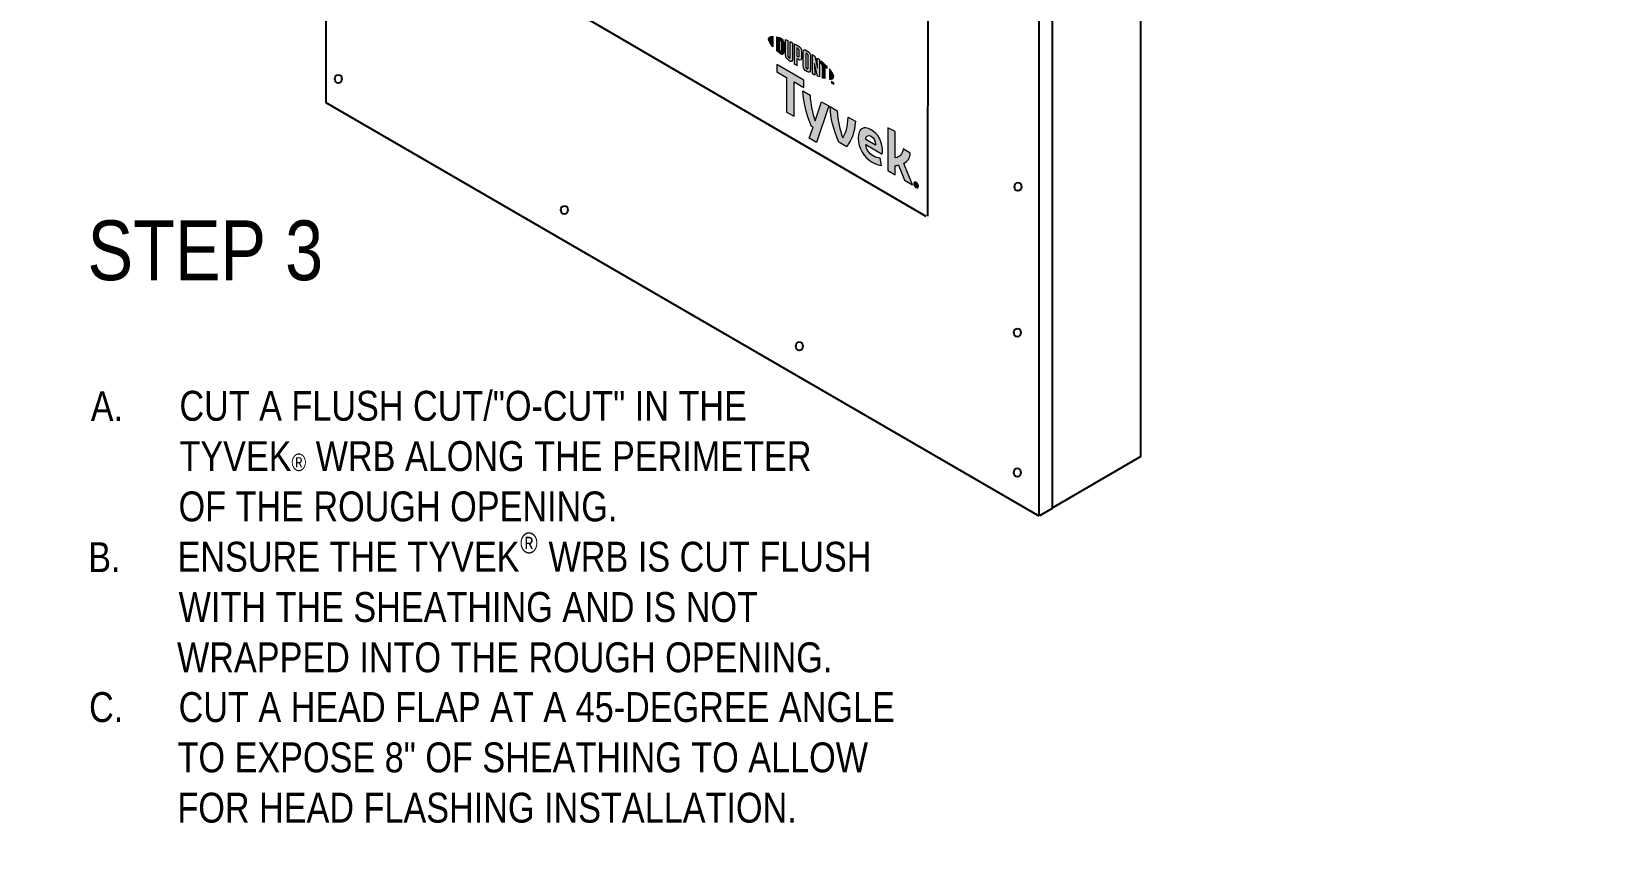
# Model space of a CAD drawing. Header units: inches. Extents: x -24 to 76, y -57 to 19.
# Drawn here: x -7.99 to 0.28, y -6.72 to -2.42 of the extents above; entities that cross this region are included whole.
import ezdxf

# ---------------------------------------------------------------- set-up
doc = ezdxf.new("R2010")
doc.units = ezdxf.units.IN
doc.header["$MEASUREMENT"] = 0
for name, color, linetype, lineweight in [('.ATI-TEXT', 7, 'Continuous', 0), ('G-ANNO-TTLB', 7, 'Continuous', 0), ('TYVEK', 7, 'Continuous', 0), ('WALL SCRATCH', 7, 'Continuous', 0), ('X-REF - TRACED', 7, 'Continuous', 0)]:
    doc.layers.add(name, color=color, linetype=linetype, lineweight=lineweight)

# ---------------------------------------------------------------- blocks, each defined once
blk = doc.blocks.new('Block_317')
at = {"layer": 'X-REF - TRACED', "true_color": 0x848484, "transparency": 33554687}
h = blk.add_hatch(color=252, dxfattribs=at)
h.dxf.hatch_style = 2
edge = h.paths.add_edge_path()
edge.add_spline(control_points=[(-4.137, -2.455), (-4.137, -2.4651), (-4.1285, -2.4794), (-4.1137, -2.496), (-4.1137, -2.496), (-4.1137, -2.4412), (-4.1137, -2.4412), (-4.1285, -2.4407), (-4.137, -2.4451), (-4.137, -2.455)], knot_values=[0, 0, 0, 0, 1, 1, 1, 2, 2, 2, 3, 3, 3, 3], degree=3, periodic=0)
h = blk.add_hatch(color=252, dxfattribs=at)
h.dxf.hatch_style = 2
edge = h.paths.add_edge_path()
edge.add_spline(control_points=[(-4.0692, -2.5166), (-4.0692, -2.5208), (-4.0714, -2.5209), (-4.074, -2.5194), (-4.076, -2.5182), (-4.0792, -2.5155), (-4.0818, -2.5132), (-4.0818, -2.5132), (-4.0818, -2.4609), (-4.0818, -2.4609), (-4.0792, -2.4616), (-4.076, -2.4625), (-4.074, -2.4637), (-4.0714, -2.4652), (-4.0692, -2.4679), (-4.0692, -2.4721), (-4.0692, -2.4721), (-4.0692, -2.5166), (-4.0692, -2.5166)], knot_values=[0, 0, 0, 0, 1, 1, 1, 2, 2, 2, 3, 3, 3, 4, 4, 4, 5, 5, 5, 6, 6, 6, 6], degree=3, periodic=0)
edge = h.paths.add_edge_path()
edge.add_spline(control_points=[(-4.0723, -2.451), (-4.0764, -2.4486), (-4.0824, -2.4466), (-4.0932, -2.4442), (-4.0932, -2.4442), (-4.0932, -2.5168), (-4.0932, -2.5168), (-4.0837, -2.5255), (-4.0764, -2.5317), (-4.0723, -2.5341), (-4.0627, -2.5396), (-4.0573, -2.536), (-4.0573, -2.5252), (-4.0573, -2.5252), (-4.0573, -2.4771), (-4.0573, -2.4771), (-4.0573, -2.4663), (-4.0627, -2.4565), (-4.0723, -2.451)], knot_values=[0, 0, 0, 0, 1, 1, 1, 2, 2, 2, 3, 3, 3, 4, 4, 4, 5, 5, 5, 6, 6, 6, 6], degree=3, periodic=0)
h = blk.add_hatch(color=252, dxfattribs=at)
h.dxf.hatch_style = 2
edge = h.paths.add_edge_path()
edge.add_spline(control_points=[(-4.0241, -2.5511), (-4.0241, -2.5553), (-4.0254, -2.5572), (-4.0299, -2.5539), (-4.0344, -2.5507), (-4.0356, -2.5478), (-4.0356, -2.5429), (-4.0356, -2.5429), (-4.0356, -2.4639), (-4.0356, -2.4639), (-4.0386, -2.4625), (-4.0453, -2.4598), (-4.0481, -2.4586), (-4.0481, -2.4586), (-4.0481, -2.5385), (-4.0481, -2.5385), (-4.0481, -2.5512), (-4.0427, -2.5593), (-4.0299, -2.5683), (-4.0182, -2.5766), (-4.0111, -2.574), (-4.0111, -2.5598), (-4.0111, -2.5598), (-4.0111, -2.4755), (-4.0111, -2.4755), (-4.0135, -2.4742), (-4.0215, -2.4704), (-4.0241, -2.4692), (-4.0241, -2.4692), (-4.0241, -2.5511), (-4.0241, -2.5511)], knot_values=[0, 0, 0, 0, 1, 1, 1, 2, 2, 2, 3, 3, 3, 4, 4, 4, 5, 5, 5, 6, 6, 6, 7, 7, 7, 8, 8, 8, 9, 9, 9, 10, 10, 10, 10], degree=3, periodic=0)
h = blk.add_hatch(color=252, dxfattribs=at)
h.dxf.hatch_style = 2
edge = h.paths.add_edge_path()
edge.add_spline(control_points=[(-3.9766, -2.5438), (-3.9766, -2.5484), (-3.978, -2.5499), (-3.9833, -2.5468), (-3.9833, -2.5468), (-3.9879, -2.5442), (-3.9879, -2.5442), (-3.9879, -2.5442), (-3.9879, -2.5023), (-3.9879, -2.5023), (-3.9859, -2.5033), (-3.9848, -2.5039), (-3.9835, -2.5046), (-3.9778, -2.5079), (-3.9766, -2.5111), (-3.9766, -2.5158), (-3.9766, -2.5158), (-3.9766, -2.5438), (-3.9766, -2.5438)], knot_values=[0, 0, 0, 0, 1, 1, 1, 2, 2, 2, 3, 3, 3, 4, 4, 4, 5, 5, 5, 6, 6, 6, 6], degree=3, periodic=0)
edge = h.paths.add_edge_path()
edge.add_spline(control_points=[(-3.9828, -2.4902), (-3.9851, -2.4889), (-3.9933, -2.4845), (-4.0009, -2.4806), (-4.0009, -2.4806), (-4.0009, -2.5869), (-4.0009, -2.5869), (-3.9983, -2.5885), (-3.9915, -2.5929), (-3.9879, -2.5951), (-3.9879, -2.5951), (-3.9879, -2.559), (-3.9879, -2.559), (-3.9879, -2.559), (-3.9828, -2.5619), (-3.9828, -2.5619), (-3.9691, -2.5698), (-3.9635, -2.566), (-3.9635, -2.5525), (-3.9635, -2.5525), (-3.9635, -2.5212), (-3.9635, -2.5212), (-3.9635, -2.508), (-3.9698, -2.4977), (-3.9828, -2.4902)], knot_values=[0, 0, 0, 0, 1, 1, 1, 2, 2, 2, 3, 3, 3, 4, 4, 4, 5, 5, 5, 6, 6, 6, 7, 7, 7, 8, 8, 8, 8], degree=3, periodic=0)
h = blk.add_hatch(color=252, dxfattribs=at)
h.dxf.hatch_style = 2
edge = h.paths.add_edge_path()
edge.add_spline(control_points=[(-3.9301, -2.6078), (-3.9301, -2.612), (-3.9313, -2.6135), (-3.9359, -2.611), (-3.9407, -2.6084), (-3.942, -2.6053), (-3.942, -2.6009), (-3.942, -2.6009), (-3.942, -2.5347), (-3.942, -2.5347), (-3.942, -2.5303), (-3.9407, -2.5286), (-3.9359, -2.5315), (-3.9313, -2.5344), (-3.9301, -2.5373), (-3.9301, -2.5415), (-3.9301, -2.5415), (-3.9301, -2.6078), (-3.9301, -2.6078)], knot_values=[0, 0, 0, 0, 1, 1, 1, 2, 2, 2, 3, 3, 3, 4, 4, 4, 5, 5, 5, 6, 6, 6, 6], degree=3, periodic=0)
edge = h.paths.add_edge_path()
edge.add_spline(control_points=[(-3.9359, -2.5167), (-3.948, -2.509), (-3.9552, -2.511), (-3.9552, -2.525), (-3.9552, -2.525), (-3.9552, -2.5945), (-3.9552, -2.5945), (-3.9552, -2.6093), (-3.9487, -2.6192), (-3.9359, -2.6259), (-3.9234, -2.6325), (-3.9169, -2.6308), (-3.9169, -2.6151), (-3.9169, -2.6151), (-3.9169, -2.5487), (-3.9169, -2.5487), (-3.9169, -2.5337), (-3.9228, -2.525), (-3.9359, -2.5167)], knot_values=[0, 0, 0, 0, 1, 1, 1, 2, 2, 2, 3, 3, 3, 4, 4, 4, 5, 5, 5, 6, 6, 6, 6], degree=3, periodic=0)
h = blk.add_hatch(color=252, dxfattribs=at)
h.dxf.hatch_style = 2
edge = h.paths.add_edge_path()
edge.add_spline(control_points=[(-3.8808, -2.6077), (-3.8808, -2.6077), (-3.8952, -2.5454), (-3.8952, -2.5454), (-3.8992, -2.5425), (-3.9039, -2.5391), (-3.9076, -2.5366), (-3.9076, -2.5366), (-3.9076, -2.6386), (-3.9076, -2.6386), (-3.905, -2.6399), (-3.8984, -2.6428), (-3.895, -2.6443), (-3.895, -2.6443), (-3.8961, -2.5835), (-3.8961, -2.5835), (-3.8961, -2.5835), (-3.8808, -2.6501), (-3.8808, -2.6501), (-3.8775, -2.6514), (-3.8728, -2.6532), (-3.8696, -2.6543), (-3.8696, -2.6543), (-3.8696, -2.5647), (-3.8696, -2.5647), (-3.8729, -2.5621), (-3.8788, -2.5575), (-3.8817, -2.5554), (-3.8817, -2.5554), (-3.8808, -2.6077), (-3.8808, -2.6077)], knot_values=[0, 0, 0, 0, 1, 1, 1, 2, 2, 2, 3, 3, 3, 4, 4, 4, 5, 5, 5, 6, 6, 6, 7, 7, 7, 8, 8, 8, 9, 9, 9, 10, 10, 10, 10], degree=3, periodic=0)
h = blk.add_hatch(color=252, dxfattribs=at)
h.dxf.hatch_style = 2
edge = h.paths.add_edge_path()
edge.add_spline(control_points=[(-3.8632, -2.5841), (-3.86, -2.5866), (-3.8568, -2.5892), (-3.8537, -2.5918), (-3.8537, -2.5918), (-3.8537, -2.6596), (-3.8537, -2.6596), (-3.8509, -2.6605), (-3.8456, -2.6619), (-3.842, -2.6628), (-3.842, -2.6628), (-3.842, -2.6017), (-3.842, -2.6017), (-3.8387, -2.6047), (-3.8355, -2.6075), (-3.8325, -2.6102), (-3.8325, -2.6102), (-3.8325, -2.5971), (-3.8325, -2.5971), (-3.8418, -2.5881), (-3.8516, -2.5794), (-3.8632, -2.5699), (-3.8632, -2.5699), (-3.8632, -2.5841), (-3.8632, -2.5841)], knot_values=[0, 0, 0, 0, 1, 1, 1, 2, 2, 2, 3, 3, 3, 4, 4, 4, 5, 5, 5, 6, 6, 6, 7, 7, 7, 8, 8, 8, 8], degree=3, periodic=0)
h = blk.add_hatch(color=252, dxfattribs=at)
h.dxf.hatch_style = 2
edge = h.paths.add_edge_path()
edge.add_spline(control_points=[(-3.7952, -2.6523), (-3.7952, -2.6624), (-3.8037, -2.6669), (-3.8185, -2.6664), (-3.8185, -2.6664), (-3.8185, -2.6116), (-3.8185, -2.6116), (-3.8037, -2.6282), (-3.7952, -2.6424), (-3.7952, -2.6523)], knot_values=[0, 0, 0, 0, 1, 1, 1, 2, 2, 2, 3, 3, 3, 3], degree=3, periodic=0)
h = blk.add_hatch(color=252, dxfattribs=at)
h.dxf.hatch_style = 2
edge = h.paths.add_edge_path()
edge.add_spline(control_points=[(-3.8021, -2.6813), (-3.8021, -2.6813), (-3.8007, -2.6821), (-3.8007, -2.6821), (-3.8007, -2.6821), (-3.7987, -2.6871), (-3.7987, -2.6871), (-3.7987, -2.6871), (-3.7966, -2.6845), (-3.7966, -2.6845), (-3.7966, -2.6845), (-3.7952, -2.6853), (-3.7952, -2.6853), (-3.7952, -2.6853), (-3.7952, -2.6932), (-3.7952, -2.6932), (-3.7952, -2.6932), (-3.7965, -2.6925), (-3.7965, -2.6925), (-3.7965, -2.6925), (-3.7965, -2.6869), (-3.7965, -2.6869), (-3.7965, -2.6869), (-3.7986, -2.6894), (-3.7986, -2.6894), (-3.7986, -2.6894), (-3.7987, -2.6893), (-3.7987, -2.6893), (-3.7987, -2.6893), (-3.8009, -2.6843), (-3.8009, -2.6843), (-3.8009, -2.6843), (-3.8009, -2.6899), (-3.8009, -2.6899), (-3.8009, -2.6899), (-3.8021, -2.6892), (-3.8021, -2.6892), (-3.8021, -2.6892), (-3.8021, -2.6813), (-3.8021, -2.6813)], knot_values=[0, 0, 0, 0, 1, 1, 1, 2, 2, 2, 3, 3, 3, 4, 4, 4, 5, 5, 5, 6, 6, 6, 7, 7, 7, 8, 8, 8, 9, 9, 9, 10, 10, 10, 11, 11, 11, 12, 12, 12, 13, 13, 13, 13], degree=3, periodic=0)
edge = h.paths.add_edge_path()
edge.add_spline(control_points=[(-3.8071, -2.6798), (-3.8071, -2.6798), (-3.8092, -2.6786), (-3.8092, -2.6786), (-3.8092, -2.6786), (-3.8092, -2.6772), (-3.8092, -2.6772), (-3.8092, -2.6772), (-3.8036, -2.6805), (-3.8036, -2.6805), (-3.8036, -2.6805), (-3.8036, -2.6818), (-3.8036, -2.6818), (-3.8036, -2.6818), (-3.8057, -2.6806), (-3.8057, -2.6806), (-3.8057, -2.6806), (-3.8057, -2.6871), (-3.8057, -2.6871), (-3.8057, -2.6871), (-3.8071, -2.6864), (-3.8071, -2.6864), (-3.8071, -2.6864), (-3.8071, -2.6798), (-3.8071, -2.6798)], knot_values=[0, 0, 0, 0, 1, 1, 1, 2, 2, 2, 3, 3, 3, 4, 4, 4, 5, 5, 5, 6, 6, 6, 7, 7, 7, 8, 8, 8, 8], degree=3, periodic=0)
at = {"layer": 'X-REF - TRACED'}
for points, knots in [([(-4.137, -2.455), (-4.137, -2.4651), (-4.1285, -2.4794), (-4.1137, -2.496), (-4.1137, -2.496), (-4.1137, -2.4412), (-4.1137, -2.4412), (-4.1285, -2.4407), (-4.137, -2.4451), (-4.137, -2.455)], [0, 0, 0, 0, 1, 1, 1, 2, 2, 2, 3, 3, 3, 3]), ([(-4.0723, -2.451), (-4.0764, -2.4486), (-4.0824, -2.4466), (-4.0932, -2.4442), (-4.0932, -2.4442), (-4.0932, -2.5168), (-4.0932, -2.5168), (-4.0837, -2.5255), (-4.0764, -2.5317), (-4.0723, -2.5341), (-4.0627, -2.5396), (-4.0573, -2.536), (-4.0573, -2.5252), (-4.0573, -2.5252), (-4.0573, -2.4771), (-4.0573, -2.4771), (-4.0573, -2.4663), (-4.0627, -2.4565), (-4.0723, -2.451)], [0, 0, 0, 0, 1, 1, 1, 2, 2, 2, 3, 3, 3, 4, 4, 4, 5, 5, 5, 6, 6, 6, 6]), ([(-4.0692, -2.5166), (-4.0692, -2.5208), (-4.0714, -2.5209), (-4.074, -2.5194), (-4.076, -2.5182), (-4.0792, -2.5155), (-4.0818, -2.5132), (-4.0818, -2.5132), (-4.0818, -2.4609), (-4.0818, -2.4609), (-4.0792, -2.4616), (-4.076, -2.4625), (-4.074, -2.4637), (-4.0714, -2.4652), (-4.0692, -2.4679), (-4.0692, -2.4721), (-4.0692, -2.4721), (-4.0692, -2.5166), (-4.0692, -2.5166)], [0, 0, 0, 0, 1, 1, 1, 2, 2, 2, 3, 3, 3, 4, 4, 4, 5, 5, 5, 6, 6, 6, 6]), ([(-4.0241, -2.5511), (-4.0241, -2.5553), (-4.0254, -2.5572), (-4.0299, -2.5539), (-4.0344, -2.5507), (-4.0356, -2.5478), (-4.0356, -2.5429), (-4.0356, -2.5429), (-4.0356, -2.4639), (-4.0356, -2.4639), (-4.0386, -2.4625), (-4.0453, -2.4598), (-4.0481, -2.4586), (-4.0481, -2.4586), (-4.0481, -2.5385), (-4.0481, -2.5385), (-4.0481, -2.5512), (-4.0427, -2.5593), (-4.0299, -2.5683), (-4.0182, -2.5766), (-4.0111, -2.574), (-4.0111, -2.5598), (-4.0111, -2.5598), (-4.0111, -2.4755), (-4.0111, -2.4755), (-4.0135, -2.4742), (-4.0215, -2.4704), (-4.0241, -2.4692), (-4.0241, -2.4692), (-4.0241, -2.5511), (-4.0241, -2.5511)], [0, 0, 0, 0, 1, 1, 1, 2, 2, 2, 3, 3, 3, 4, 4, 4, 5, 5, 5, 6, 6, 6, 7, 7, 7, 8, 8, 8, 9, 9, 9, 10, 10, 10, 10]), ([(-3.9828, -2.4902), (-3.9851, -2.4889), (-3.9933, -2.4845), (-4.0009, -2.4806), (-4.0009, -2.4806), (-4.0009, -2.5869), (-4.0009, -2.5869), (-3.9983, -2.5885), (-3.9915, -2.5929), (-3.9879, -2.5951), (-3.9879, -2.5951), (-3.9879, -2.559), (-3.9879, -2.559), (-3.9879, -2.559), (-3.9828, -2.5619), (-3.9828, -2.5619), (-3.9691, -2.5698), (-3.9635, -2.566), (-3.9635, -2.5525), (-3.9635, -2.5525), (-3.9635, -2.5212), (-3.9635, -2.5212), (-3.9635, -2.508), (-3.9698, -2.4977), (-3.9828, -2.4902)], [0, 0, 0, 0, 1, 1, 1, 2, 2, 2, 3, 3, 3, 4, 4, 4, 5, 5, 5, 6, 6, 6, 7, 7, 7, 8, 8, 8, 8]), ([(-3.9766, -2.5438), (-3.9766, -2.5484), (-3.978, -2.5499), (-3.9833, -2.5468), (-3.9833, -2.5468), (-3.9879, -2.5442), (-3.9879, -2.5442), (-3.9879, -2.5442), (-3.9879, -2.5023), (-3.9879, -2.5023), (-3.9859, -2.5033), (-3.9848, -2.5039), (-3.9835, -2.5046), (-3.9778, -2.5079), (-3.9766, -2.5111), (-3.9766, -2.5158), (-3.9766, -2.5158), (-3.9766, -2.5438), (-3.9766, -2.5438)], [0, 0, 0, 0, 1, 1, 1, 2, 2, 2, 3, 3, 3, 4, 4, 4, 5, 5, 5, 6, 6, 6, 6]), ([(-3.9359, -2.5167), (-3.948, -2.509), (-3.9552, -2.511), (-3.9552, -2.525), (-3.9552, -2.525), (-3.9552, -2.5945), (-3.9552, -2.5945), (-3.9552, -2.6093), (-3.9487, -2.6192), (-3.9359, -2.6259), (-3.9234, -2.6325), (-3.9169, -2.6308), (-3.9169, -2.6151), (-3.9169, -2.6151), (-3.9169, -2.5487), (-3.9169, -2.5487), (-3.9169, -2.5337), (-3.9228, -2.525), (-3.9359, -2.5167)], [0, 0, 0, 0, 1, 1, 1, 2, 2, 2, 3, 3, 3, 4, 4, 4, 5, 5, 5, 6, 6, 6, 6]), ([(-3.9301, -2.6078), (-3.9301, -2.612), (-3.9313, -2.6135), (-3.9359, -2.611), (-3.9407, -2.6084), (-3.942, -2.6053), (-3.942, -2.6009), (-3.942, -2.6009), (-3.942, -2.5347), (-3.942, -2.5347), (-3.942, -2.5303), (-3.9407, -2.5286), (-3.9359, -2.5315), (-3.9313, -2.5344), (-3.9301, -2.5373), (-3.9301, -2.5415), (-3.9301, -2.5415), (-3.9301, -2.6078), (-3.9301, -2.6078)], [0, 0, 0, 0, 1, 1, 1, 2, 2, 2, 3, 3, 3, 4, 4, 4, 5, 5, 5, 6, 6, 6, 6]), ([(-3.8808, -2.6077), (-3.8808, -2.6077), (-3.8952, -2.5454), (-3.8952, -2.5454), (-3.8992, -2.5425), (-3.9039, -2.5391), (-3.9076, -2.5366), (-3.9076, -2.5366), (-3.9076, -2.6386), (-3.9076, -2.6386), (-3.905, -2.6399), (-3.8984, -2.6428), (-3.895, -2.6443), (-3.895, -2.6443), (-3.8961, -2.5835), (-3.8961, -2.5835), (-3.8961, -2.5835), (-3.8808, -2.6501), (-3.8808, -2.6501), (-3.8775, -2.6514), (-3.8728, -2.6532), (-3.8696, -2.6543), (-3.8696, -2.6543), (-3.8696, -2.5647), (-3.8696, -2.5647), (-3.8729, -2.5621), (-3.8788, -2.5575), (-3.8817, -2.5554), (-3.8817, -2.5554), (-3.8808, -2.6077), (-3.8808, -2.6077)], [0, 0, 0, 0, 1, 1, 1, 2, 2, 2, 3, 3, 3, 4, 4, 4, 5, 5, 5, 6, 6, 6, 7, 7, 7, 8, 8, 8, 9, 9, 9, 10, 10, 10, 10]), ([(-3.8632, -2.5841), (-3.86, -2.5866), (-3.8568, -2.5892), (-3.8537, -2.5918), (-3.8537, -2.5918), (-3.8537, -2.6596), (-3.8537, -2.6596), (-3.8509, -2.6605), (-3.8456, -2.6619), (-3.842, -2.6628), (-3.842, -2.6628), (-3.842, -2.6017), (-3.842, -2.6017), (-3.8387, -2.6047), (-3.8355, -2.6075), (-3.8325, -2.6102), (-3.8325, -2.6102), (-3.8325, -2.5971), (-3.8325, -2.5971), (-3.8418, -2.5881), (-3.8516, -2.5794), (-3.8632, -2.5699), (-3.8632, -2.5699), (-3.8632, -2.5841), (-3.8632, -2.5841)], [0, 0, 0, 0, 1, 1, 1, 2, 2, 2, 3, 3, 3, 4, 4, 4, 5, 5, 5, 6, 6, 6, 7, 7, 7, 8, 8, 8, 8]), ([(-3.7952, -2.6523), (-3.7952, -2.6624), (-3.8037, -2.6669), (-3.8185, -2.6664), (-3.8185, -2.6664), (-3.8185, -2.6116), (-3.8185, -2.6116), (-3.8037, -2.6282), (-3.7952, -2.6424), (-3.7952, -2.6523)], [0, 0, 0, 0, 1, 1, 1, 2, 2, 2, 3, 3, 3, 3]), ([(-3.8071, -2.6798), (-3.8071, -2.6798), (-3.8092, -2.6786), (-3.8092, -2.6786), (-3.8092, -2.6786), (-3.8092, -2.6772), (-3.8092, -2.6772), (-3.8092, -2.6772), (-3.8036, -2.6805), (-3.8036, -2.6805), (-3.8036, -2.6805), (-3.8036, -2.6818), (-3.8036, -2.6818), (-3.8036, -2.6818), (-3.8057, -2.6806), (-3.8057, -2.6806), (-3.8057, -2.6806), (-3.8057, -2.6871), (-3.8057, -2.6871), (-3.8057, -2.6871), (-3.8071, -2.6864), (-3.8071, -2.6864), (-3.8071, -2.6864), (-3.8071, -2.6798), (-3.8071, -2.6798)], [0, 0, 0, 0, 1, 1, 1, 2, 2, 2, 3, 3, 3, 4, 4, 4, 5, 5, 5, 6, 6, 6, 7, 7, 7, 8, 8, 8, 8]), ([(-3.8021, -2.6813), (-3.8021, -2.6813), (-3.8007, -2.6821), (-3.8007, -2.6821), (-3.8007, -2.6821), (-3.7987, -2.6871), (-3.7987, -2.6871), (-3.7987, -2.6871), (-3.7966, -2.6845), (-3.7966, -2.6845), (-3.7966, -2.6845), (-3.7952, -2.6853), (-3.7952, -2.6853), (-3.7952, -2.6853), (-3.7952, -2.6932), (-3.7952, -2.6932), (-3.7952, -2.6932), (-3.7965, -2.6925), (-3.7965, -2.6925), (-3.7965, -2.6925), (-3.7965, -2.6869), (-3.7965, -2.6869), (-3.7965, -2.6869), (-3.7986, -2.6894), (-3.7986, -2.6894), (-3.7986, -2.6894), (-3.7987, -2.6893), (-3.7987, -2.6893), (-3.7987, -2.6893), (-3.8009, -2.6843), (-3.8009, -2.6843), (-3.8009, -2.6843), (-3.8009, -2.6899), (-3.8009, -2.6899), (-3.8009, -2.6899), (-3.8021, -2.6892), (-3.8021, -2.6892), (-3.8021, -2.6892), (-3.8021, -2.6813), (-3.8021, -2.6813)], [0, 0, 0, 0, 1, 1, 1, 2, 2, 2, 3, 3, 3, 4, 4, 4, 5, 5, 5, 6, 6, 6, 7, 7, 7, 8, 8, 8, 9, 9, 9, 10, 10, 10, 11, 11, 11, 12, 12, 12, 13, 13, 13, 13])]:
    blk.add_open_spline(points, degree=3, knots=knots, dxfattribs=at)
blk = doc.blocks.new('Block_321')
at = {"layer": 'X-REF - TRACED', "true_color": 0x848484, "transparency": 33554687}
h = blk.add_hatch(color=252, dxfattribs=at)
h.dxf.hatch_style = 2
h.paths.add_polyline_path([(-3.9529, -2.6708), (-4.0932, -2.5898), (-4.0932, -2.6279), (-4.0425, -2.6571), (-4.0425, -2.8376), (-4.0035, -2.8601), (-4.0035, -2.6796), (-3.9529, -2.7089)])
h = blk.add_hatch(color=252, dxfattribs=at)
h.dxf.hatch_style = 2
edge = h.paths.add_edge_path()
edge.add_spline(control_points=[(-3.7197, -2.8644), (-3.7221, -2.9164), (-3.7325, -2.9467), (-3.7485, -2.9727), (-3.7641, -2.9284), (-3.7741, -2.8864), (-3.7771, -2.8313), (-3.7771, -2.8313), (-3.815, -2.8094), (-3.815, -2.8094), (-3.8109, -2.8745), (-3.7987, -2.9219), (-3.7692, -2.9954), (-3.7692, -2.9954), (-3.7276, -3.0195), (-3.7276, -3.0195), (-3.6992, -2.9793), (-3.6875, -2.9458), (-3.6821, -2.8862), (-3.6821, -2.8862), (-3.7197, -2.8644), (-3.7197, -2.8644)], knot_values=[0, 0, 0, 0, 1, 1, 1, 2, 2, 2, 3, 3, 3, 4, 4, 4, 5, 5, 5, 6, 6, 6, 7, 7, 7, 7], degree=3, periodic=0)
h = blk.add_hatch(color=252, dxfattribs=at)
h.dxf.hatch_style = 2
edge = h.paths.add_edge_path()
edge.add_spline(control_points=[(-3.6284, -2.9818), (-3.6284, -2.9818), (-3.5767, -3.0117), (-3.5767, -3.0117), (-3.5767, -3.0117), (-3.5767, -3.0079), (-3.5767, -3.0079), (-3.5767, -2.9904), (-3.5848, -2.9729), (-3.5998, -2.9642), (-3.6156, -2.9551), (-3.626, -2.962), (-3.6284, -2.9818)], knot_values=[0, 0, 0, 0, 1, 1, 1, 2, 2, 2, 3, 3, 3, 4, 4, 4, 4], degree=3, periodic=0)
edge = h.paths.add_edge_path()
edge.add_spline(control_points=[(-3.5459, -3.1175), (-3.5579, -3.1168), (-3.5756, -3.111), (-3.5936, -3.1006), (-3.6374, -3.0753), (-3.6674, -3.0261), (-3.6674, -2.9743), (-3.6674, -2.9246), (-3.6399, -2.9068), (-3.5998, -2.9299), (-3.5641, -2.9505), (-3.5407, -2.9931), (-3.5407, -3.0349), (-3.5407, -3.0443), (-3.5412, -3.0521), (-3.5418, -3.058), (-3.5418, -3.058), (-3.6279, -3.0083), (-3.6279, -3.0083), (-3.6243, -3.0353), (-3.6115, -3.054), (-3.5897, -3.0666), (-3.5764, -3.0743), (-3.5636, -3.0782), (-3.5519, -3.0794), (-3.5519, -3.0794), (-3.5459, -3.1175), (-3.5459, -3.1175)], knot_values=[0, 0, 0, 0, 1, 1, 1, 2, 2, 2, 3, 3, 3, 4, 4, 4, 5, 5, 5, 6, 6, 6, 7, 7, 7, 8, 8, 8, 9, 9, 9, 9], degree=3, periodic=0)
h = blk.add_hatch(color=252, dxfattribs=at)
h.dxf.hatch_style = 2
edge = h.paths.add_edge_path()
edge.add_spline(control_points=[(-3.4293, -3.1064), (-3.4293, -3.1064), (-3.3841, -3.2178), (-3.3841, -3.2178), (-3.3841, -3.2178), (-3.4249, -3.1942), (-3.4249, -3.1942), (-3.4249, -3.1942), (-3.4563, -3.1152), (-3.4563, -3.1152), (-3.462, -3.1166), (-3.468, -3.1178), (-3.4745, -3.1187), (-3.4745, -3.1187), (-3.4745, -3.1656), (-3.4745, -3.1656), (-3.4745, -3.1656), (-3.5121, -3.1439), (-3.5121, -3.1439), (-3.5121, -3.1439), (-3.5121, -2.92), (-3.5121, -2.92), (-3.5121, -2.92), (-3.4745, -2.9395), (-3.4745, -2.9395), (-3.4745, -2.9395), (-3.4745, -3.0772), (-3.4745, -3.0772), (-3.4489, -3.0729), (-3.4364, -3.0583), (-3.432, -3.0305), (-3.432, -3.0305), (-3.3947, -3.0521), (-3.3947, -3.0521), (-3.3955, -3.0785), (-3.4075, -3.0956), (-3.4293, -3.1064)], knot_values=[0, 0, 0, 0, 1, 1, 1, 2, 2, 2, 3, 3, 3, 4, 4, 4, 5, 5, 5, 6, 6, 6, 7, 7, 7, 8, 8, 8, 9, 9, 9, 10, 10, 10, 11, 11, 11, 12, 12, 12, 12], degree=3, periodic=0)
at = {"layer": 'X-REF - TRACED'}
blk.add_lwpolyline([(-3.9529, -2.6708), (-4.0932, -2.5898), (-4.0932, -2.6279), (-4.0425, -2.6571), (-4.0425, -2.8376), (-4.0035, -2.8601), (-4.0035, -2.6796), (-3.9529, -2.7089)], close=True, dxfattribs=at)
for points, knots in [([(-3.7197, -2.8644), (-3.7221, -2.9164), (-3.7325, -2.9467), (-3.7485, -2.9727), (-3.7641, -2.9284), (-3.7741, -2.8864), (-3.7771, -2.8313), (-3.7771, -2.8313), (-3.815, -2.8094), (-3.815, -2.8094), (-3.8109, -2.8745), (-3.7987, -2.9219), (-3.7692, -2.9954), (-3.7692, -2.9954), (-3.7276, -3.0195), (-3.7276, -3.0195), (-3.6992, -2.9793), (-3.6875, -2.9458), (-3.6821, -2.8862), (-3.6821, -2.8862), (-3.7197, -2.8644), (-3.7197, -2.8644)], [0, 0, 0, 0, 1, 1, 1, 2, 2, 2, 3, 3, 3, 4, 4, 4, 5, 5, 5, 6, 6, 6, 7, 7, 7, 7]), ([(-3.5459, -3.1175), (-3.5579, -3.1168), (-3.5756, -3.111), (-3.5936, -3.1006), (-3.6374, -3.0753), (-3.6674, -3.0261), (-3.6674, -2.9743), (-3.6674, -2.9246), (-3.6399, -2.9068), (-3.5998, -2.9299), (-3.5641, -2.9505), (-3.5407, -2.9931), (-3.5407, -3.0349), (-3.5407, -3.0443), (-3.5412, -3.0521), (-3.5418, -3.058), (-3.5418, -3.058), (-3.6279, -3.0083), (-3.6279, -3.0083), (-3.6243, -3.0353), (-3.6115, -3.054), (-3.5897, -3.0666), (-3.5764, -3.0743), (-3.5636, -3.0782), (-3.5519, -3.0794), (-3.5519, -3.0794), (-3.5459, -3.1175), (-3.5459, -3.1175)], [0, 0, 0, 0, 1, 1, 1, 2, 2, 2, 3, 3, 3, 4, 4, 4, 5, 5, 5, 6, 6, 6, 7, 7, 7, 8, 8, 8, 9, 9, 9, 9]), ([(-3.6284, -2.9818), (-3.6284, -2.9818), (-3.5767, -3.0117), (-3.5767, -3.0117), (-3.5767, -3.0117), (-3.5767, -3.0079), (-3.5767, -3.0079), (-3.5767, -2.9904), (-3.5848, -2.9729), (-3.5998, -2.9642), (-3.6156, -2.9551), (-3.626, -2.962), (-3.6284, -2.9818)], [0, 0, 0, 0, 1, 1, 1, 2, 2, 2, 3, 3, 3, 4, 4, 4, 4]), ([(-3.4293, -3.1064), (-3.4293, -3.1064), (-3.3841, -3.2178), (-3.3841, -3.2178), (-3.3841, -3.2178), (-3.4249, -3.1942), (-3.4249, -3.1942), (-3.4249, -3.1942), (-3.4563, -3.1152), (-3.4563, -3.1152), (-3.462, -3.1166), (-3.468, -3.1178), (-3.4745, -3.1187), (-3.4745, -3.1187), (-3.4745, -3.1656), (-3.4745, -3.1656), (-3.4745, -3.1656), (-3.5121, -3.1439), (-3.5121, -3.1439), (-3.5121, -3.1439), (-3.5121, -2.92), (-3.5121, -2.92), (-3.5121, -2.92), (-3.4745, -2.9395), (-3.4745, -2.9395), (-3.4745, -2.9395), (-3.4745, -3.0772), (-3.4745, -3.0772), (-3.4489, -3.0729), (-3.4364, -3.0583), (-3.432, -3.0305), (-3.432, -3.0305), (-3.3947, -3.0521), (-3.3947, -3.0521), (-3.3955, -3.0785), (-3.4075, -3.0956), (-3.4293, -3.1064)], [0, 0, 0, 0, 1, 1, 1, 2, 2, 2, 3, 3, 3, 4, 4, 4, 5, 5, 5, 6, 6, 6, 7, 7, 7, 8, 8, 8, 9, 9, 9, 10, 10, 10, 11, 11, 11, 12, 12, 12, 12])]:
    blk.add_open_spline(points, degree=3, knots=knots, dxfattribs=at)
blk = doc.blocks.new('Block_320')
at = {"layer": 'X-REF - TRACED', "true_color": 0x848484, "transparency": 33554687}
h = blk.add_hatch(color=252, dxfattribs=at)
h.dxf.hatch_style = 2
edge = h.paths.add_edge_path()
edge.add_spline(control_points=[(-3.8593, -2.7838), (-3.8593, -2.7838), (-3.893, -2.8845), (-3.893, -2.8845), (-3.9074, -2.8424), (-3.9167, -2.8017), (-3.9196, -2.749), (-3.9196, -2.749), (-3.9574, -2.7272), (-3.9574, -2.7272), (-3.9533, -2.7923), (-3.9411, -2.8397), (-3.9117, -2.9132), (-3.9117, -2.9132), (-3.9041, -2.9175), (-3.9041, -2.9175), (-3.9041, -2.9175), (-3.9234, -2.9751), (-3.9234, -2.9751), (-3.9234, -2.9751), (-3.8858, -2.9968), (-3.8858, -2.9968), (-3.8858, -2.9968), (-3.8217, -2.8055), (-3.8217, -2.8055), (-3.8217, -2.8055), (-3.8593, -2.7838), (-3.8593, -2.7838)], knot_values=[0, 0, 0, 0, 1, 1, 1, 2, 2, 2, 3, 3, 3, 4, 4, 4, 5, 5, 5, 6, 6, 6, 7, 7, 7, 8, 8, 8, 9, 9, 9, 9], degree=3, periodic=0)
at = {"layer": 'X-REF - TRACED'}
blk.add_open_spline([(-3.8593, -2.7838), (-3.8593, -2.7838), (-3.893, -2.8845), (-3.893, -2.8845), (-3.9074, -2.8424), (-3.9167, -2.8017), (-3.9196, -2.749), (-3.9196, -2.749), (-3.9574, -2.7272), (-3.9574, -2.7272), (-3.9533, -2.7923), (-3.9411, -2.8397), (-3.9117, -2.9132), (-3.9117, -2.9132), (-3.9041, -2.9175), (-3.9041, -2.9175), (-3.9041, -2.9175), (-3.9234, -2.9751), (-3.9234, -2.9751), (-3.9234, -2.9751), (-3.8858, -2.9968), (-3.8858, -2.9968), (-3.8858, -2.9968), (-3.8217, -2.8055), (-3.8217, -2.8055), (-3.8217, -2.8055), (-3.8593, -2.7838), (-3.8593, -2.7838)], degree=3, knots=[0, 0, 0, 0, 1, 1, 1, 2, 2, 2, 3, 3, 3, 4, 4, 4, 5, 5, 5, 6, 6, 6, 7, 7, 7, 8, 8, 8, 9, 9, 9, 9], dxfattribs=at)
blk.add_blockref('Block_321', (0, 0), dxfattribs=at)
blk = doc.blocks.new('Block_322')
at = {"layer": 'X-REF - TRACED', "true_color": 0x848484, "transparency": 33554687}
h = blk.add_hatch(color=252, dxfattribs=at)
h.dxf.hatch_style = 2
edge = h.paths.add_edge_path()
edge.add_spline(control_points=[(-3.366, -3.2135), (-3.366, -3.2135), (-3.366, -3.2176), (-3.366, -3.2176), (-3.366, -3.2176), (-3.3645, -3.2185), (-3.3645, -3.2185), (-3.363, -3.2193), (-3.3622, -3.2193), (-3.3622, -3.2178), (-3.3622, -3.2162), (-3.363, -3.2152), (-3.3645, -3.2144), (-3.3645, -3.2144), (-3.366, -3.2135), (-3.366, -3.2135)], knot_values=[0, 0, 0, 0, 1, 1, 1, 2, 2, 2, 3, 3, 3, 4, 4, 4, 5, 5, 5, 5], degree=3, periodic=0)
edge = h.paths.add_edge_path()
edge.add_spline(control_points=[(-3.3687, -3.2093), (-3.3687, -3.2093), (-3.3645, -3.2118), (-3.3645, -3.2118), (-3.3612, -3.2137), (-3.3596, -3.2164), (-3.3596, -3.2193), (-3.3596, -3.2212), (-3.3604, -3.2222), (-3.362, -3.222), (-3.3611, -3.2243), (-3.3601, -3.2266), (-3.3587, -3.2292), (-3.3587, -3.2292), (-3.3619, -3.2274), (-3.3619, -3.2274), (-3.3631, -3.225), (-3.3639, -3.223), (-3.3646, -3.2209), (-3.3646, -3.2209), (-3.366, -3.2201), (-3.366, -3.2201), (-3.366, -3.2201), (-3.366, -3.225), (-3.366, -3.225), (-3.366, -3.225), (-3.3687, -3.2235), (-3.3687, -3.2235), (-3.3687, -3.2235), (-3.3687, -3.2093), (-3.3687, -3.2093)], knot_values=[0, 0, 0, 0, 1, 1, 1, 2, 2, 2, 3, 3, 3, 4, 4, 4, 5, 5, 5, 6, 6, 6, 7, 7, 7, 8, 8, 8, 9, 9, 9, 10, 10, 10, 10], degree=3, periodic=0)
edge = h.paths.add_edge_path()
edge.add_spline(control_points=[(-3.3643, -3.2082), (-3.3703, -3.2048), (-3.3736, -3.2068), (-3.3736, -3.2138), (-3.3736, -3.2209), (-3.3703, -3.2267), (-3.3643, -3.2302), (-3.3584, -3.2336), (-3.355, -3.2317), (-3.355, -3.2246), (-3.355, -3.2175), (-3.3584, -3.2116), (-3.3643, -3.2082)], knot_values=[0, 0, 0, 0, 1, 1, 1, 2, 2, 2, 3, 3, 3, 4, 4, 4, 4], degree=3, periodic=0)
edge = h.paths.add_edge_path()
edge.add_spline(control_points=[(-3.3643, -3.2054), (-3.357, -3.2096), (-3.3522, -3.2178), (-3.3522, -3.2262), (-3.3522, -3.2346), (-3.3571, -3.2371), (-3.3643, -3.2329), (-3.3717, -3.2286), (-3.3764, -3.2206), (-3.3764, -3.2122), (-3.3764, -3.2038), (-3.3717, -3.2012), (-3.3643, -3.2054)], knot_values=[0, 0, 0, 0, 1, 1, 1, 2, 2, 2, 3, 3, 3, 4, 4, 4, 4], degree=3, periodic=0)
at = {"layer": 'X-REF - TRACED'}
for points, knots in [([(-3.3643, -3.2054), (-3.357, -3.2096), (-3.3522, -3.2178), (-3.3522, -3.2262), (-3.3522, -3.2346), (-3.3571, -3.2371), (-3.3643, -3.2329), (-3.3717, -3.2286), (-3.3764, -3.2206), (-3.3764, -3.2122), (-3.3764, -3.2038), (-3.3717, -3.2012), (-3.3643, -3.2054)], [0, 0, 0, 0, 1, 1, 1, 2, 2, 2, 3, 3, 3, 4, 4, 4, 4]), ([(-3.3643, -3.2082), (-3.3703, -3.2048), (-3.3736, -3.2068), (-3.3736, -3.2138), (-3.3736, -3.2209), (-3.3703, -3.2267), (-3.3643, -3.2302), (-3.3584, -3.2336), (-3.355, -3.2317), (-3.355, -3.2246), (-3.355, -3.2175), (-3.3584, -3.2116), (-3.3643, -3.2082)], [0, 0, 0, 0, 1, 1, 1, 2, 2, 2, 3, 3, 3, 4, 4, 4, 4]), ([(-3.3687, -3.2093), (-3.3687, -3.2093), (-3.3645, -3.2118), (-3.3645, -3.2118), (-3.3612, -3.2137), (-3.3596, -3.2164), (-3.3596, -3.2193), (-3.3596, -3.2212), (-3.3604, -3.2222), (-3.362, -3.222), (-3.3611, -3.2243), (-3.3601, -3.2266), (-3.3587, -3.2292), (-3.3587, -3.2292), (-3.3619, -3.2274), (-3.3619, -3.2274), (-3.3631, -3.225), (-3.3639, -3.223), (-3.3646, -3.2209), (-3.3646, -3.2209), (-3.366, -3.2201), (-3.366, -3.2201), (-3.366, -3.2201), (-3.366, -3.225), (-3.366, -3.225), (-3.366, -3.225), (-3.3687, -3.2235), (-3.3687, -3.2235), (-3.3687, -3.2235), (-3.3687, -3.2093), (-3.3687, -3.2093)], [0, 0, 0, 0, 1, 1, 1, 2, 2, 2, 3, 3, 3, 4, 4, 4, 5, 5, 5, 6, 6, 6, 7, 7, 7, 8, 8, 8, 9, 9, 9, 10, 10, 10, 10]), ([(-3.366, -3.2135), (-3.366, -3.2135), (-3.366, -3.2176), (-3.366, -3.2176), (-3.366, -3.2176), (-3.3645, -3.2185), (-3.3645, -3.2185), (-3.363, -3.2193), (-3.3622, -3.2193), (-3.3622, -3.2178), (-3.3622, -3.2162), (-3.363, -3.2152), (-3.3645, -3.2144), (-3.3645, -3.2144), (-3.366, -3.2135), (-3.366, -3.2135)], [0, 0, 0, 0, 1, 1, 1, 2, 2, 2, 3, 3, 3, 4, 4, 4, 5, 5, 5, 5])]:
    blk.add_open_spline(points, degree=3, knots=knots, dxfattribs=at)
blk = doc.blocks.new('Block_319')
at = {"layer": 'X-REF - TRACED'}
for name in ['Block_320', 'Block_322']:
    blk.add_blockref(name, (0, 0), dxfattribs=at)
blk = doc.blocks.new('Block_318')
at = {"layer": 'X-REF - TRACED'}
blk.add_blockref('Block_319', (0, 0), dxfattribs=at)
blk = doc.blocks.new('Block_316')
at = {"layer": 'X-REF - TRACED'}
for name in ['Block_317', 'Block_318']:
    blk.add_blockref(name, (0, 0), dxfattribs=at)
blk = doc.blocks.new('Block_545')
at = {"layer": '.ATI-TEXT', "char_height": 0.2, "attachment_point": 7}
for s, insert in [('\\C18;\\c0;\\FArial Narrow|b0|i0|c1;\\H0.156250;\\W1.000000;A.', (-7.6849, -4.4548)), ('\\C18;\\c0;\\FArial Narrow|b0|i0|c1;\\H0.156250;\\W1.000000;CUT A FLUSH CUT/"O-CUT" IN THE', (-7.2207, -4.4548)), ('\\C18;\\c0;\\FArial Narrow|b0|i0|c1;\\H0.156250;\\W1.000000;TYVEK\\H0.091094;®\\H0.156250; WRB ALONG THE PERIMETER', (-7.2207, -4.718)), ('\\C18;\\c0;\\FArial Narrow|b0|i0|c1;\\H0.156250;\\W1.000000;OF THE ROUGH OPENING.', (-7.2252, -4.9812)), ('\\C18;\\c0;\\FArial Narrow|b0|i0|c1;\\H0.109375;\\W1.000000;®', (-5.437, -5.148)), ('\\C18;\\c0;\\FArial Narrow|b0|i0|c1;\\H0.156250;\\W1.000000;B.', (-7.6981, -5.2444)), ('\\C18;\\c0;\\FArial Narrow|b0|i0|c1;\\H0.156250;\\W1.000000;ENSURE THE TYVEK', (-7.2304, -5.2444)), ('\\C18;\\c0;\\FArial Narrow|b0|i0|c1;\\H0.156250;\\W1.000000; WRB IS CUT FLUSH', (-5.3381, -5.2444)), ('\\C18;\\c0;\\FArial Narrow|b0|i0|c1;\\H0.156250;\\W1.000000;WITH THE SHEATHING AND IS NOT', (-7.2247, -5.5076)), ('\\C18;\\c0;\\FArial Narrow|b0|i0|c1;\\H0.156250;\\W1.000000;WRAPPED INTO THE ROUGH OPENING.', (-7.2332, -5.7707)), ('\\C18;\\c0;\\FArial Narrow|b0|i0|c1;\\H0.156250;\\W1.000000;C.', (-7.6935, -6.0309)), ('\\C18;\\c0;\\FArial Narrow|b0|i0|c1;\\H0.156250;\\W1.000000;CUT A HEAD FLAP AT A 45-DEGREE ANGLE', (-7.2247, -6.0309)), ('\\C18;\\c0;\\FArial Narrow|b0|i0|c1;\\H0.156250;\\W1.000000;TO EXPOSE 8" OF SHEATHING TO ALLOW', (-7.2304, -6.2941)), ('\\C18;\\c0;\\FArial Narrow|b0|i0|c1;\\H0.156250;\\W1.000000;FOR HEAD FLASHING INSTALLATION.', (-7.2312, -6.5573))]:
    blk.add_mtext(s, dxfattribs=dict(at, insert=insert))

msp = doc.modelspace()

# ---------------------------------------------------------------- hatches: boundary and pattern name
at = {"layer": 'G-ANNO-TTLB', "true_color": 0xff00ff, "transparency": 33554687}
h = msp.add_hatch(color=6, dxfattribs=at)
edge = h.paths.add_edge_path()
edge.add_spline(control_points=[(19.9156, -15.0652), (19.9156, -15.0652), (-20.7721, -15.0652), (-20.7721, -15.0652), (-20.7721, -15.0652), (-20.7721, 19.0598), (-20.7721, 19.0598), (-20.7721, 19.0598), (19.9156, 19.0598), (19.9156, 19.0598), (19.9156, 19.0598), (19.9156, -15.0652), (19.9156, -15.0652)], knot_values=[0, 0, 0, 0, 1, 1, 1, 2, 2, 2, 3, 3, 3, 4, 4, 4, 4], degree=3, periodic=0)
edge = h.paths.add_edge_path()
edge.add_spline(control_points=[(-20.6471, 18.9348), (-20.6471, 18.9348), (-20.6471, -14.9402), (-20.6471, -14.9402), (-20.6471, -14.9402), (19.7906, -14.9402), (19.7906, -14.9402), (19.7906, -14.9402), (19.7906, 18.9348), (19.7906, 18.9348), (19.7906, 18.9348), (-20.6471, 18.9348), (-20.6471, 18.9348)], knot_values=[0, 0, 0, 0, 1, 1, 1, 2, 2, 2, 3, 3, 3, 4, 4, 4, 4], degree=3, periodic=0)
edge.add_line((-20.6471, 18.9348), (-20.6471, 18.9348))

# ---------------------------------------------------------------- linework, layer by layer
at = {"layer": 'G-ANNO-TTLB'}
for points in [[(19.9156, -15.0652), (19.9156, -15.0652), (-20.7721, -15.0652), (-20.7721, -15.0652), (-20.7721, -15.0652), (-20.7721, 19.0598), (-20.7721, 19.0598), (-20.7721, 19.0598), (19.9156, 19.0598), (19.9156, 19.0598), (19.9156, 19.0598), (19.9156, -15.0652), (19.9156, -15.0652)], [(-20.6471, 18.9348), (-20.6471, 18.9348), (-20.6471, -14.9402), (-20.6471, -14.9402), (-20.6471, -14.9402), (19.7906, -14.9402), (19.7906, -14.9402), (19.7906, -14.9402), (19.7906, 18.9348), (19.7906, 18.9348), (19.7906, 18.9348), (-20.6471, 18.9348), (-20.6471, 18.9348)]]:
    msp.add_open_spline(points, degree=3, knots=[0, 0, 0, 0, 1, 1, 1, 2, 2, 2, 3, 3, 3, 4, 4, 4, 4], dxfattribs=at)
at = {"layer": 'TYVEK', "color": 33, "lineweight": 25, "true_color": 0xcc9966}
for q in [(-2.1881, 1.2545), (-2.655, -4.9112)]:
    msp.add_line((-2.1881, -4.6394), q, dxfattribs=at)
at = {"layer": 'TYVEK', "color": 18, "lineweight": 25, "true_color": 0x000000}
msp.add_lwpolyline([(-6.449, -2.7897)], dxfattribs=at)
at = {"layer": 'WALL SCRATCH', "color": 2, "lineweight": 25, "true_color": 0xffff00}
for p, q in [((-6.455, 3.0758), (-6.455, -2.7886)), ((-2.7218, 0.9441), (-2.7218, -4.9498)), ((-2.6505, -4.9098), (-2.6505, 0.9792)), ((-6.455, -2.7886), (-2.7218, -4.9498)), ((-2.6525, -4.9112), (-2.7193, -4.9498))]:
    msp.add_line(p, q, dxfattribs=at)
at = {"layer": 'WALL SCRATCH', "color": 18, "lineweight": 25, "true_color": 0x000000}
for p, q in [((-3.3011, 0.5044), (-3.3045, -3.3826)), ((-5.6647, -2.0111), (-3.3135, -3.3826))]:
    msp.add_line(p, q, dxfattribs=at)
at = {"layer": 'WALL SCRATCH', "color": 252, "lineweight": 25, "true_color": 0x848484}
for points in [[(-4.1109, -2.7701)], [(-2.823, -3.4943)]]:
    msp.add_lwpolyline(points, dxfattribs=at)
for centre in [(-6.3888, -2.6644), (-2.8315, -3.2283), (-5.2056, -3.3499), (-2.8345, -3.9914), (-3.9759, -4.0624), (-2.8345, -4.7237)]:
    msp.add_ellipse(centre, major_axis=(0, 0.0221), ratio=0.812499, dxfattribs=at)

# ---------------------------------------------------------------- block references
at = {"layer": '.ATI-TEXT'}
msp.add_blockref('Block_545', (0, 0), dxfattribs=at)
at = {"layer": 'X-REF - TRACED'}
msp.add_blockref('Block_316', (0, 0), dxfattribs=at)

# ---------------------------------------------------------------- texts
at = {"layer": '.ATI-TEXT', "insert": (-7.7017, -3.7217), "char_height": 0.2, "attachment_point": 7}
msp.add_mtext('\\C18;\\c0;\\FArial Narrow|b0|i0|c1;\\H0.312500;\\W1.000000;STEP 3', dxfattribs=at)

doc.saveas('drawing.dxf')
